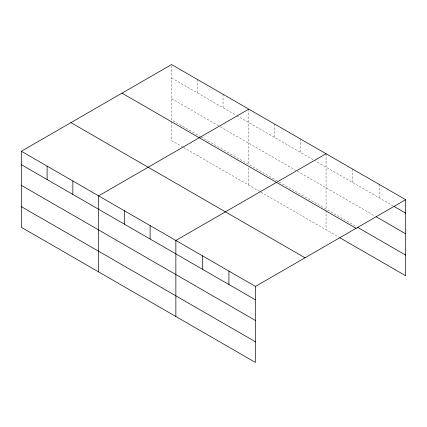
<?xml version="1.0" encoding="UTF-8"?>
<svg xmlns="http://www.w3.org/2000/svg" width="427" height="427" viewBox="0 0 427 427"><rect width="100%" height="100%" fill="white"/><g stroke="black" fill="none" stroke-linecap="round" stroke-linejoin="round"><path stroke-width="0.32" stroke-dasharray="2.13 1.6" d="M200.733 136.768L171.547 119.918L171.547 64.541M171.547 77.965L236.211 115.295M236.782 115.626L313.466 159.901M314.037 160.232L392.963 205.793M171.547 98.626L219.617 126.381M220.188 126.712L296.872 170.981M297.443 171.312L375.082 216.137M201.304 137.099L278.559 181.705M279.13 182.03L356.625 226.774M182.991 147.192L171.547 140.584L171.547 121.252M183.562 147.523L260.246 191.792M260.817 192.123L338.744 237.113M379.117 184.384L379.117 197.802M352.585 169.065L352.585 182.484M326.057 153.747L326.057 209.123M326.057 210.458L326.057 229.79M300.304 138.876L300.304 152.3M274.55 124.011L274.55 137.435M248.802 109.141L248.802 164.523M248.802 167.854L248.802 185.185M223.049 94.276L223.049 107.7M197.301 79.411L197.301 92.83"/><path stroke-width="0.64" d="M21.35 151.259L255.453 286.416L255.453 362.459L21.35 227.303L21.35 151.259L171.547 64.541L405.65 199.697L405.65 275.741L339.897 237.78M248.802 109.141L98.605 195.86L98.605 271.903M326.057 153.747L175.86 240.46L175.86 316.503M255.453 286.416L405.65 199.697M394.116 206.46L405.65 213.121M376.235 216.804L405.65 233.788M357.778 227.442L405.65 255.079M121.983 93.155L356.086 228.317M70.914 122.64L305.017 257.801M21.35 164.678L255.453 299.839M21.35 185.345L255.453 320.501M21.35 206.636L255.453 341.792M228.92 271.097L228.92 284.521M202.387 255.778L202.387 269.202M150.107 225.595L150.107 239.013M124.353 210.724L124.353 224.148M72.852 180.989L72.852 194.413M47.103 166.124L47.103 179.548"/></g></svg>
